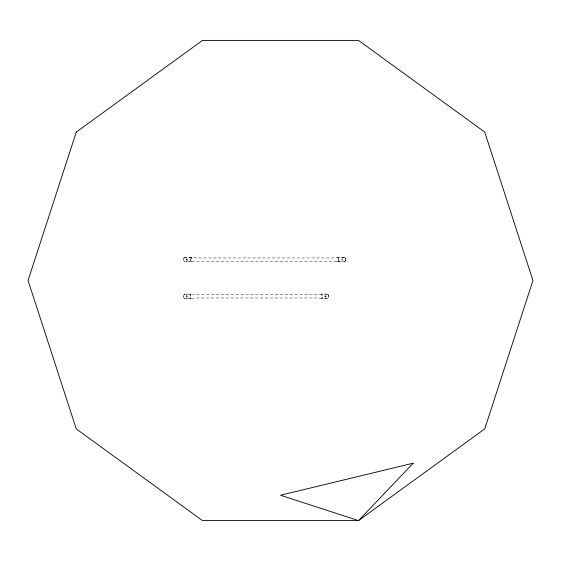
<?xml version="1.0" encoding="UTF-8"?>
<svg xmlns="http://www.w3.org/2000/svg" width="561" height="561" viewBox="0 0 561 561"><rect width="100%" height="100%" fill="white"/><g stroke="black" fill="none" stroke-linecap="round" stroke-linejoin="round"><path stroke-width="0.42" stroke-dasharray="2.81 2.1" d="M184.366 298.62L190.775 298.62A3.857 3.808 -90 0 1 190.424 298.087A3.534 3.485 -90 0 1 190.032 296.937L189.969 295.808A3.534 3.485 90 0 1 190.368 294.665A3.857 3.808 90 0 1 190.719 294.132L184.127 294.462A3.492 3.443 -90 0 0 184.127 298.291L184.443 298.683L190.789 298.683L194.955 297.982L317.372 297.982L321.53 298.683L327.876 298.683L328.192 298.291A3.492 3.443 -90 0 0 328.199 294.455L327.876 294.062L321.53 294.062L317.372 294.77L194.955 294.77L190.789 294.062L184.366 294.132M189.976 296.376L190.032 295.808M327.876 294.062L327.897 294.132A3.506 3.457 -90 0 1 327.905 298.62L321.544 298.62A3.857 3.808 -90 0 0 322.049 297.779A3.534 3.485 -90 0 0 322.295 296.958L322.351 295.808A3.534 3.485 -90 0 0 322.105 294.967A3.857 3.808 -90 0 0 321.607 294.132M190.726 259.561L191.406 257.576M338.479 260.122L338.535 259.561M187.255 296.538L187.086 295.92M325.373 295.815L324.987 296.376L325.534 296.993M325.822 295.752L326.362 296.376L325.822 296.993M186.666 260.115L186.322 259.392M341.579 259.722L341.656 259.238M342.939 259.722L342.75 259.105M184.429 294.132L184.443 294.062A3.506 3.457 -90 0 0 184.422 298.62L184.443 298.683M184.197 257.646L184.548 257.247L191.638 257.247L196.28 257.955L332.982 257.955L337.631 257.247L344.72 257.247L345.071 257.646M191.343 261.538L191.617 261.805L184.464 261.805L191.638 261.868L196.28 261.167L332.982 261.167L337.631 261.868L344.72 261.868L345.604 260.36M184.26 257.646L183.664 258.754A3.121 3.086 -90 0 0 183.664 260.36L184.548 261.868M183.728 258.754L183.854 258.369M345.408 260.746L345.534 260.36A3.121 3.086 -90 0 0 345.569 258.754A3.121 3.086 -90 0 1 345.534 260.36M338.423 260.592L337.862 261.538M187.612 259.876L187.612 259.238M345.232 261.117L345.443 260.746M191.224 257.85L190.663 259.561L190.908 260.592M338.038 261.272L338.606 259.561L338.206 258.151M186.042 296.054L186.315 295.815L186.014 296.376M186.785 296.993L187.248 296.692M191.343 257.576L191.617 257.317L184.548 257.247M337.925 261.538L337.652 261.805L345.071 261.475M186.518 259.105L186.259 259.392L186.666 259M325.177 295.92L325.478 295.752M187.346 260.115L187.647 259.876L186.848 260.178M342.596 260.115L342.42 260.178M186.287 295.815L186.448 295.752M186.848 296.993L186.287 296.93M325.878 296.993L325.478 296.993M186.785 258.937L187.227 258.937M342.035 258.937L342.483 258.937M342.483 260.178L342.035 260.178M344.805 257.317L337.652 257.317L337.925 257.576M342.294 258.916L342.659 259M327.954 294.132L321.544 294.132A3.857 3.808 -90 0 1 321.895 294.665A3.534 3.485 -90 0 1 322.295 295.808L322.344 296.376M186.785 295.752L186.946 295.815M186.042 296.692L186.504 296.993M325.373 296.93L325.008 296.538M186.518 260.009L186.301 259.561M344.742 257.317L345.296 257.997M184.26 261.475L183.699 260.36M338.038 257.85L338.542 258.993M345.232 257.997L345.471 258.369M191.056 260.963L190.719 260.122M345.408 258.369L345.604 258.754M321.607 298.62A3.857 3.808 90 0 0 321.958 298.087A3.534 3.485 -90 0 0 322.351 296.958M190.719 298.62A3.857 3.808 -90 0 1 190.221 297.779M190.032 295.787A3.534 3.485 -90 0 1 190.424 294.644M190.424 294.665A3.857 3.808 -90 0 1 190.775 294.132"/><path stroke-width="0.84" d="M76.261 132.116L28.05 280.5L76.261 428.885L202.486 520.594L358.514 520.594L484.739 428.885L532.95 280.5L484.739 132.116L358.514 40.406L202.486 40.406L76.261 132.116M413.219 463.176L358.514 520.594L280.5 495.244L413.219 463.176"/></g></svg>
